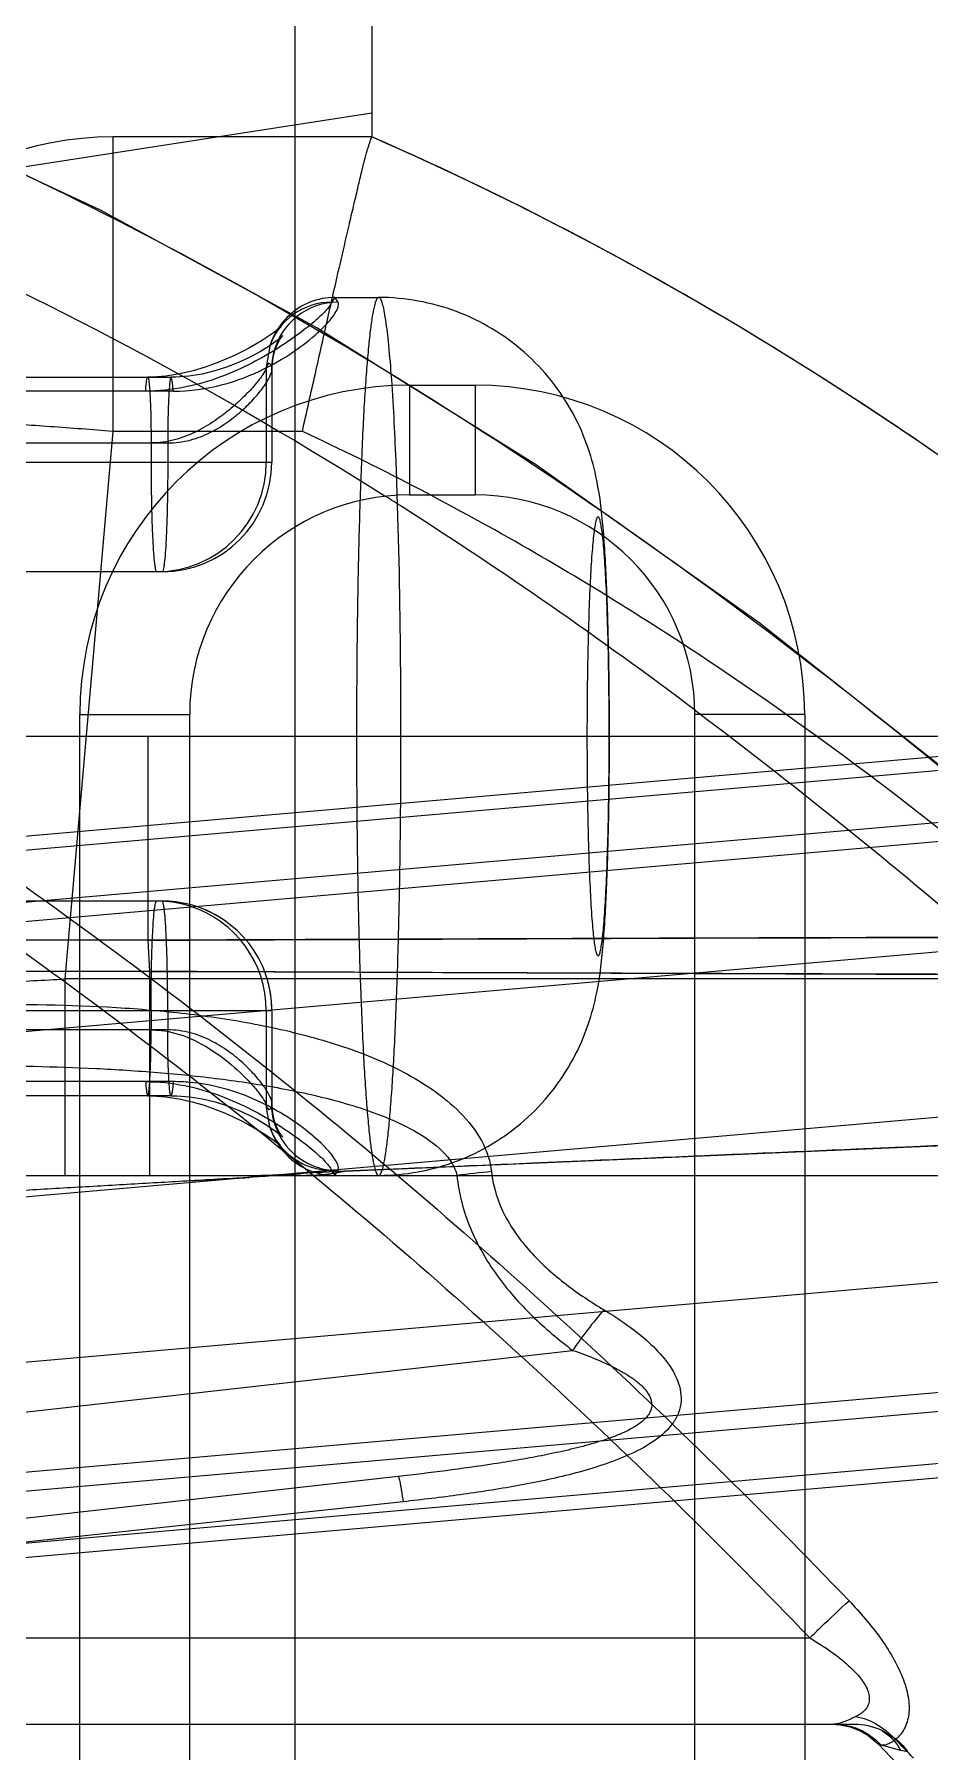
# Model space of a CAD drawing. Header units: millimetres. Extents: x 28656 to 29764, y -21384 to -20601.
# Drawn here: x 29226.71 to 29230.87, y -21151.97 to -21143.99 of the extents above; entities that cross this region are included whole.
import ezdxf

# ---------------------------------------------------------------- set-up
doc = ezdxf.new("R2010")
doc.units = ezdxf.units.MM
doc.header["$LTSCALE"] = 8
doc.layers.add('Cav-cor', color=30, linetype='Continuous')
doc.layers.add('dim', color=3, linetype='Continuous', lineweight=15)

# ---------------------------------------------------------------- blocks, each defined once
blk = doc.blocks.new('20160903.083224')
at = {"layer": 'Cav-cor', "color": 241}
for p, q in [((3.7363, -6.4863), (3.7363, 19.5137)), ((4.0933, 19.5137), (4.0933, 10.5137)), ((4.0933, 10.6238), (1.4669, 10.2168)), ((4.0933, 10.5137), (2.8901, 10.5137)), ((2.8901, 10.5137), (2.8901, 9.1445)), ((3.9215, 9.7677), (3.9063, 9.7455)), ((3.9215, 9.7677), (4.1252, 9.7677)), ((3.9366, 9.7455), (3.9215, 9.7677)), ((3.6188, 9.5413), (3.6029, 9.4429)), ((3.6189, 9.5415), (3.6188, 9.5413)), ((3.6029, 9.4429), (3.6029, 9.0027)), ((3.6294, 9.4361), (3.6288, 9.4429)), ((3.6288, 9.4429), (3.6288, 9.0027)), ((-17.3216, 9.3974), (3.1607, 9.3974)), ((4.2673, 9.3597), (4.5733, 9.3597)), ((4.2673, 9.3597), (4.2673, 8.8497)), ((4.5733, 9.3597), (4.5733, 8.8497)), ((3.1703, 9.3321), (-17.3311, 9.3321)), ((2.8901, 9.1445), (2.6675, 6.6006)), ((3.7725, 9.1445), (2.8901, 9.1445)), ((-17.3061, 9.0914), (3.1452, 9.0914)), ((3.0678, 9.0914), (3.0678, 9.0027)), ((3.1452, 9.0914), (3.1452, 9.0027)), ((-17.7903, 9.0027), (3.6294, 9.0027)), ((4.2673, 8.8497), (4.5733, 8.8497)), ((3.1194, 8.4927), (-17.2803, 8.4927)), ((2.7373, 7.8297), (3.2473, 7.8297)), ((2.7373, -0.7267), (2.7373, 7.8297)), ((3.2473, -0.7267), (3.2473, 7.8297)), ((6.1033, 7.8297), (5.5933, 7.8297)), ((5.5933, -0.7602), (5.5933, 7.8297)), ((5.5966, 7.8478), (5.6032, 7.8428)), ((6.1033, 7.8297), (6.1033, 0.776)), ((8.8388, 7.8194), (-4.8671, 6.6203)), ((8.8491, 7.7547), (-4.8614, 6.5552)), ((14.0375, 7.7277), (-20.4567, 7.7277)), ((3.0525, 7.7277), (3.0525, 6.7801)), ((8.8655, 7.5145), (-4.8405, 6.3154)), ((9.1493, 7.4503), (-4.8405, 6.2264)), ((11.014, 7.1015), (-4.796, 5.7183)), ((3.1194, 6.9627), (-17.2803, 6.9627)), ((18.4409, 6.9834), (-8.3037, 4.6435)), ((3.2474, 6.7809), (5.5944, 6.7899)), ((3.5076, 6.782), (5.5944, 6.7899)), ((5.5944, 6.7899), (7.6606, 6.7961)), ((5.5944, 6.7899), (7.6606, 6.7961)), ((3.0525, 6.7801), (-15.1535, 6.7801)), ((3.0525, 6.7801), (3.2474, 6.7809)), ((3.0525, 6.7801), (3.0601, 6.6354)), ((3.2474, 6.7809), (3.5076, 6.782)), ((3.0601, 6.6354), (-15.8629, 6.6354)), ((3.0601, 6.6354), (3.0601, 5.6877)), ((3.0601, 6.6354), (3.2474, 6.6346)), ((3.2474, 6.6346), (3.5964, 6.6331)), ((3.2474, 6.6346), (5.5944, 6.6256)), ((5.5944, 6.6256), (7.8646, 6.6189)), ((7.5605, 6.6006), (2.6675, 6.6006)), ((2.6675, 6.6006), (2.6675, 5.6877)), ((3.6294, 6.4527), (-17.7903, 6.4527)), ((3.0678, 6.4527), (3.0678, 6.364)), ((3.1452, 6.4527), (3.1452, 6.364)), ((3.6029, 6.4527), (3.6029, 6.0126)), ((3.6288, 6.4527), (3.6288, 6.0126)), ((3.1452, 6.364), (-15.4498, 6.364)), ((3.1703, 6.1233), (-15.4247, 6.1234)), ((3.1607, 6.058), (-15.4343, 6.058)), ((3.6189, 5.9139), (3.6029, 6.0126)), ((3.6288, 6.0126), (3.6294, 6.0193)), ((3.6297, 6.0057), (3.6294, 6.0192)), ((3.6341, 5.9682), (3.6297, 6.0057)), ((5.5933, 5.7766), (8.6155, 5.9074)), ((5.5933, 5.7766), (8.6155, 5.9074)), ((3.6795, 5.8651), (3.6705, 5.877)), ((3.7837, 5.6989), (5.5933, 5.7766)), ((3.9681, 5.7067), (5.5933, 5.7766)), ((-60.4322, 5.6877), (18.6189, 5.6877)), ((3.2474, 5.662), (3.5011, 5.6763)), ((3.5011, 5.6763), (3.5248, 5.6783)), ((3.7359, 5.6942), (3.7405, 5.6945)), ((3.7404, 5.6972), (3.7489, 5.6975)), ((3.7405, 5.6945), (3.7621, 5.6958)), ((3.9063, 5.7099), (3.9215, 5.6877)), ((3.9215, 5.6877), (3.9366, 5.7099)), ((10.9251, 5.5579), (-4.8849, 4.1747)), ((10.9695, 5.0498), (-4.8405, 3.6666)), ((10.9695, 4.9608), (-4.8405, 3.5776)), ((-5.8775, 3.6477), (5.0257, 4.8746)), ((10.9905, 4.721), (-4.8195, 3.3378)), ((10.9962, 4.6559), (-4.8138, 3.2727)), ((4.2155, 4.2884), (-6.011, 3.1377)), ((4.2384, 4.1711), (2.2022, 3.9522)), ((0.6219, 3.5386), (6.1268, 3.5386)), ((-42.2032, 3.1377), (6.3337, 3.1377)), ((6.4566, 3.0408), (6.4456, 3.0445)), ((6.4457, 3.0444), (6.5597, 2.9258)), ((6.4457, 3.0444), (6.5491, 3.017))]:
    blk.add_line(p, q, dxfattribs=at)
for points in [[(2.8323, 10.1727), (1.8238, 10.6432), (1.0658, 10.9492)], [(9.1152, 5.4242), (8.0472, 6.4569), (6.9641, 7.4064), (5.8926, 8.2554), (4.8528, 8.992), (3.8371, 9.6265), (2.8323, 10.1727)], [(3.6703, 9.6297), (3.6705, 9.6299), (3.6683, 9.6279), (3.6619, 9.6226), (3.6521, 9.6149), (3.639, 9.6052), (3.6227, 9.5938), (3.6032, 9.5808), (3.5804, 9.5664), (3.5542, 9.5507), (3.5246, 9.534), (3.4917, 9.5165), (3.4553, 9.4986), (3.4148, 9.4802), (3.3698, 9.4617), (3.3195, 9.4436), (3.2631, 9.4266), (3.2011, 9.4122), (3.1371, 9.4022), (3.0761, 9.3978), (3.0523, 9.3974)], [(3.6794, 9.5902), (3.6766, 9.5874), (3.6698, 9.5812), (3.659, 9.5723), (3.6444, 9.5612), (3.6259, 9.548), (3.6033, 9.5331), (3.5765, 9.5168), (3.5448, 9.4991), (3.5079, 9.4804), (3.4657, 9.4615), (3.4178, 9.443), (3.3639, 9.426), (3.3049, 9.4118), (3.2432, 9.4021), (3.183, 9.3978), (3.1607, 9.3974)], [(3.6188, 9.5413), (3.6286, 9.566), (3.6402, 9.5888), (3.6514, 9.6066), (3.6613, 9.6196), (3.668, 9.6274), (3.6703, 9.6297)], [(3.6294, 9.4362), (3.6297, 9.45), (3.6344, 9.4886), (3.6429, 9.5214), (3.6534, 9.5481), (3.664, 9.5684), (3.6728, 9.5817), (3.6781, 9.5887), (3.6794, 9.5902)], [(3.0523, 6.058), (3.0742, 6.0577), (3.1349, 6.0535), (3.1978, 6.0439), (3.2587, 6.03), (3.3144, 6.0136), (3.3641, 5.996), (3.4087, 5.9779), (3.4487, 5.96), (3.4849, 5.9424), (3.5176, 5.9252), (3.5472, 5.9088), (3.5735, 5.8932), (3.5967, 5.8788), (3.6167, 5.8657), (3.6336, 5.8541), (3.6475, 5.844), (3.6582, 5.8358), (3.6657, 5.8297), (3.6675, 5.8282)], [(3.1607, 6.058), (3.1873, 6.0575), (3.2463, 6.053), (3.3063, 6.0434), (3.3657, 6.029), (3.4229, 6.0106), (3.4763, 5.9894), (3.5241, 5.9671), (3.5648, 5.9454), (3.598, 5.9257), (3.6242, 5.9086), (3.6446, 5.8941), (3.6601, 5.8822), (3.6712, 5.8729), (3.6777, 5.867), (3.6789, 5.8658)], [(3.6675, 5.8282), (3.6697, 5.8263), (3.6655, 5.8308), (3.6578, 5.8401), (3.6478, 5.8542), (3.6367, 5.8728), (3.6257, 5.8959), (3.6189, 5.9139)], [(3.6705, 5.877), (3.6615, 5.8915), (3.6515, 5.9115), (3.6419, 5.937), (3.6341, 5.9682)], [(6.2257, 3.1377), (6.2701, 3.1344), (6.3148, 3.1244), (6.3581, 3.1076), (6.3987, 3.0841), (6.4356, 3.0544), (6.4457, 3.0444)]]:
    blk.add_lwpolyline(points, dxfattribs=at)
for centre, radius, start, end in [((2.8901, 9.0137), 1.5, 90, 175), ((-1.9512, -3.2683), 15.0493, 59.83263, 66.31879), ((-1.9348, -3.2345), 15.0118, 60.20631, 66.32399), ((3.9368, 9.4358), 0.3097, 90.02519, 128.3212), ((-2.2871, -3.872), 15.74, 59.71395, 60.24656), ((-2.8423, -4.7877), 16.8107, 54.04826, 59.654), ((4.2673, 7.8297), 1.53, 90, 180), ((4.5733, 7.8297), 1.53, 0, 90), ((3.0932, 9.0024), 0.5097, 270.0425, 0.0361), ((3.119, 9.0024), 0.5097, 270.0425, 0.0361), ((4.2673, 7.8297), 1.02, 90, 180), ((-6.4224, -7.9047), 19.8099, 57.45749, 57.72547), ((-7.496, -9.5369), 21.7633, 53.0162, 57.38629), ((4.5733, 7.8297), 1.02, 0, 90), ((3.0936, 6.4588), 0.504, 87.11194, 89.99683), ((3.0929, 6.4502), 0.5125, 72.45589, 87.09045), ((3.119, 6.4509), 0.5119, 75.3691, 89.94885), ((3.1194, 6.4527), 0.51, 359.99993, 75.44561), ((3.12, 6.4553), 0.5073, 72.53831, 75.36275), ((3.093, 6.4529), 0.5099, 359.97627, 72.37075), ((3.1209, 6.4581), 0.5044, 71.65952, 72.53587), ((3.1183, 6.4517), 0.5112, 54.74575, 71.60929), ((3.1211, 6.4564), 0.5058, 53.60806, 54.70364), ((3.1226, 6.4544), 0.5058, 17.60004, 18.3794), ((3.1145, 6.4521), 0.5143, 0.06359, 17.56051), ((3.1698, 5.2424), 0.881, 84.8885, 89.96874), ((3.0763, 4.9799), 1.1611, 61.43573, 61.99786), ((3.9219, 6.0148), 0.2932, 180.43159, 181.28993), ((3.9302, 6.0146), 0.3013, 198.5216, 203.02419), ((3.9313, 6.0152), 0.3026, 203.04977, 210.66463), ((3.9348, 6.0172), 0.3066, 210.65799, 215.33568), ((3.9366, 6.019), 0.3091, 215.4035, 270.01123), ((4.4123, -4.7351), 10.4512, 92.4358, 95.00164), ((3.7626, 2.6877), 3, 90, 95), ((3.5225, 8.1877), 2.5, 270, 275), ((4.4142, -4.7596), 10.4758, 94.21691, 94.86998), ((4.4134, -4.7486), 10.4648, 93.71175, 94.21694), ((3.3386, 16.3441), 10.6545, 272.20682, 272.39435), ((4.4109, -4.7086), 10.4247, 92.4344, 93.56856), ((3.7619, 6.8201), 1.1324, 270.03515, 280.493), ((6.0815, -8.0398), 13.8197, 95.95078, 96.62067), ((6.6202, 3.7923), 1.9271, 138.74778, 145.83352), ((-13.7542, -16.4772), 28.1637, 43.69499, 43.94122), ((6.6395, 3.3504), 0.3454, 254.83005, 260.54802), ((6.3384, 2.8325), 0.3019, 35.94203, 41.11675)]:
    blk.add_arc(centre, radius, start, end, dxfattribs=at)
for points, knots in [([(1.113, 10.9263), (1.7886, 10.6684), (3.1108, 10.0718), (4.9722, 8.9481), (6.7088, 7.642), (8.3392, 6.207), (9.8639, 4.6596), (11.2581, 2.993), (12.5021, 1.2115), (13.2278, -0.042), (13.5685, -0.6802)], [0, 0, 0, 0, 0.124972, 0.249956, 0.374961, 0.499976, 0.624988, 0.749993, 0.874994, 1, 1, 1, 1]), ([(3.7704, 9.1445), (3.7905, 9.2345), (3.8298, 9.4103), (3.887, 9.6648), (3.9324, 9.865), (3.9663, 10.0123), (3.9892, 10.111), (4.0102, 10.2004), (4.0289, 10.2799), (4.0453, 10.3485), (4.0577, 10.3986), (4.0668, 10.4327), (4.0728, 10.4538), (4.0783, 10.4716), (4.0832, 10.4863), (4.0871, 10.4978), (4.0901, 10.5054), (4.0916, 10.5097), (4.0927, 10.5119), (4.0928, 10.5128), (4.0935, 10.5137), (4.0933, 10.5137)], [0, 0, 0, 0, 0.196612, 0.384176, 0.556, 0.634234, 0.70644, 0.771955, 0.830123, 0.880396, 0.92238, 0.940147, 0.955704, 0.969009, 0.980015, 0.988672, 0.994926, 0.997135, 0.998722, 0.99968, 1, 1, 1, 1]), ([(10.1985, 5.9989), (9.5668, 6.6636), (7.7364, 8.4302), (5.6205, 9.8452), (4.0933, 10.5137)], [0, 0, 0, 0, 0.359917, 1, 1, 1, 1]), ([(3.9063, 9.7455), (3.9044, 9.74), (3.8972, 9.7277), (3.8735, 9.6986), (3.8265, 9.6547), (3.7514, 9.595), (3.6527, 9.5275), (3.5312, 9.4577), (3.3871, 9.3931), (3.2221, 9.3446), (3.1034, 9.3321), (3.0427, 9.3321)], [0, 0, 0, 0, 0.017771, 0.042759, 0.114353, 0.212859, 0.3351, 0.478123, 0.639201, 0.815256, 1, 1, 1, 1]), ([(3.9215, 9.7677), (3.8821, 9.7677), (3.8039, 9.7526), (3.7087, 9.6919), (3.6493, 9.6161), (3.6265, 9.5638), (3.6189, 9.5415)], [0, 0, 0, 0, 0.293317, 0.577156, 0.824216, 1, 1, 1, 1]), ([(3.9063, 9.7455), (3.8444, 9.7455), (3.7177, 9.7065), (3.6386, 9.5997), (3.6189, 9.5415)], [0, 0, 0, 0, 0.501719, 1, 1, 1, 1]), ([(3.8551, 9.6159), (3.8798, 9.6394), (3.9114, 9.6727), (3.9367, 9.7189), (3.939, 9.7385), (3.9366, 9.7455)], [0, 0, 0, 0, 0.649629, 0.85776, 1, 1, 1, 1]), ([(4.1252, 9.7677), (4.1205, 9.7677), (4.1109, 9.7516), (4.1035, 9.7235), (4.0935, 9.6735), (4.0847, 9.6067), (4.0756, 9.5211), (4.0671, 9.4185), (4.0591, 9.2996), (4.0488, 9.1121), (4.0381, 8.8466), (4.0289, 8.4984), (4.0232, 8.1206), (4.0219, 7.8604), (4.0219, 7.7277)], [0, 0, 0, 0, 0.006877, 0.022027, 0.046242, 0.079475, 0.121487, 0.171879, 0.23021, 0.295912, 0.446896, 0.619025, 0.805835, 1, 1, 1, 1]), ([(5.1968, 7.7277), (5.1968, 7.8488), (5.1949, 8.0785), (5.1863, 8.3967), (5.1718, 8.6726), (5.1479, 8.891), (5.0996, 9.0747), (5.007, 9.2879), (4.8147, 9.5303), (4.4945, 9.7228), (4.2476, 9.7677), (4.1252, 9.7677)], [0, 0, 0, 0, 0.138575, 0.26299, 0.36426, 0.454894, 0.513791, 0.581012, 0.719947, 0.859892, 1, 1, 1, 1]), ([(4.1835, 9.4109), (4.1798, 9.4621), (4.1723, 9.5508), (4.1601, 9.6527), (4.1495, 9.7126), (4.1419, 9.7417), (4.1359, 9.7593), (4.1284, 9.7677), (4.1252, 9.7677)], [0, 0, 0, 0, 0.421311, 0.730598, 0.841233, 0.922111, 0.973646, 1, 1, 1, 1]), ([(3.7447, 9.6788), (3.7094, 9.6509), (3.6505, 9.5786), (3.6291, 9.4877), (3.6288, 9.4429)], [0, 0, 0, 0, 0.50121, 1, 1, 1, 1]), ([(3.1703, 9.3321), (3.2477, 9.3321), (3.3953, 9.3522), (3.5882, 9.4273), (3.7386, 9.5176), (3.8213, 9.5837), (3.8551, 9.6159)], [0, 0, 0, 0, 0.30698, 0.582176, 0.815171, 1, 1, 1, 1]), ([(3.6029, 9.4429), (3.6004, 9.4308), (3.5835, 9.403), (3.5494, 9.3588), (3.4997, 9.306), (3.4375, 9.249), (3.363, 9.192), (3.2762, 9.1403), (3.1769, 9.1016), (3.1044, 9.0915), (3.0678, 9.0914)], [0, 0, 0, 0, 0.05568, 0.142345, 0.253007, 0.381176, 0.522645, 0.674596, 0.834901, 1, 1, 1, 1]), ([(3.1452, 9.0914), (3.1804, 9.0915), (3.2495, 9.1007), (3.3436, 9.1374), (3.4243, 9.1869), (3.4921, 9.2419), (3.5474, 9.2974), (3.59, 9.3497), (3.618, 9.3945), (3.6294, 9.4239), (3.6294, 9.4362)], [0, 0, 0, 0, 0.168237, 0.329119, 0.480111, 0.619763, 0.745875, 0.854742, 0.94114, 1, 1, 1, 1]), ([(3.6288, 9.4429), (3.6263, 9.4501), (3.6158, 9.4734), (3.6054, 9.4501), (3.6029, 9.4429)], [0, 0, 0, 0, 0.5, 1, 1, 1, 1]), ([(3.0427, 9.3321), (3.0433, 9.3414), (3.0445, 9.3572), (3.0466, 9.3787), (3.0489, 9.3894), (3.0506, 9.3974), (3.0523, 9.3974)], [0, 0, 0, 0, 0.419531, 0.73156, 0.925589, 1, 1, 1, 1]), ([(3.0523, 9.3974), (3.053, 9.3974), (3.0544, 9.395), (3.0555, 9.3908), (3.057, 9.3833), (3.059, 9.3682), (3.0613, 9.3426), (3.0635, 9.3051), (3.0654, 9.2593), (3.0673, 9.1872), (3.0678, 9.1305), (3.0678, 9.0914)], [0, 0, 0, 0, 0.006875, 0.021998, 0.046265, 0.079585, 0.171925, 0.295812, 0.446738, 0.619153, 1, 1, 1, 1]), ([(3.1607, 9.3974), (3.16, 9.3974), (3.1586, 9.395), (3.1575, 9.3908), (3.156, 9.3833), (3.154, 9.3682), (3.1517, 9.3426), (3.1495, 9.3051), (3.1477, 9.2593), (3.1458, 9.1872), (3.1452, 9.1305), (3.1452, 9.0914)], [0, 0, 0, 0, 0.006874, 0.021997, 0.046264, 0.079584, 0.171924, 0.295811, 0.446737, 0.619152, 1, 1, 1, 1]), ([(3.1703, 9.3321), (3.1697, 9.3414), (3.1685, 9.3572), (3.1664, 9.3788), (3.1641, 9.3894), (3.1624, 9.3974), (3.1607, 9.3974)], [0, 0, 0, 0, 0.41955, 0.731587, 0.925609, 1, 1, 1, 1]), ([(4.2113, 8.8534), (4.2095, 8.9063), (4.2026, 9.0922), (4.1934, 9.2781), (4.1835, 9.4109)], [0, 0, 0, 0, 0.284367, 1, 1, 1, 1]), ([(2.8901, 9.1445), (2.7935, 9.1528), (2.6038, 9.1677), (2.3282, 9.1845), (2.0739, 9.195), (1.8508, 9.199), (1.6669, 9.1963), (1.5299, 9.1877), (1.4459, 9.1747), (1.4064, 9.1602), (1.3962, 9.1493), (1.3958, 9.1445)], [0, 0, 0, 0, 0.192994, 0.378778, 0.549745, 0.699693, 0.823129, 0.915475, 0.973856, 0.990331, 1, 1, 1, 1]), ([(7.5605, 6.6006), (6.9894, 7.1057), (6.0895, 7.8188), (4.7958, 8.6294), (4.1184, 8.9834), (3.7725, 9.1445)], [0, 0, 0, 0, 0.499762, 0.74985, 1, 1, 1, 1]), ([(3.0678, 9.0027), (3.0678, 8.9696), (3.0681, 8.9045), (3.0695, 8.81), (3.0718, 8.723), (3.0749, 8.6467), (3.0786, 8.5841), (3.0823, 8.5415), (3.0857, 8.5163), (3.0882, 8.5038), (3.09, 8.4968), (3.0924, 8.4927), (3.0936, 8.4927)], [0, 0, 0, 0, 0.194041, 0.381016, 0.553149, 0.70408, 0.82814, 0.920528, 0.953774, 0.977967, 0.993114, 1, 1, 1, 1]), ([(3.1452, 9.0027), (3.1452, 8.9696), (3.1449, 8.9045), (3.1435, 8.81), (3.1412, 8.723), (3.1381, 8.6467), (3.1344, 8.5841), (3.1307, 8.5415), (3.1273, 8.5163), (3.1248, 8.5038), (3.123, 8.4968), (3.1206, 8.4927), (3.1194, 8.4927)], [0, 0, 0, 0, 0.194041, 0.381016, 0.553149, 0.70408, 0.82814, 0.920528, 0.953774, 0.977967, 0.993114, 1, 1, 1, 1]), ([(4.2285, 7.7277), (4.2285, 7.8267), (4.227, 8.2019), (4.2206, 8.5772), (4.2113, 8.8534)], [0, 0, 0, 0, 0.263712, 1, 1, 1, 1]), ([(5.1955, 7.7277), (5.1955, 7.794), (5.1949, 7.9242), (5.192, 8.1131), (5.1874, 8.2872), (5.1813, 8.4398), (5.1748, 8.5507), (5.1687, 8.6244), (5.1642, 8.6671), (5.1596, 8.7008), (5.1556, 8.7229), (5.1517, 8.7361), (5.1494, 8.7427), (5.1439, 8.7503), (5.1383, 8.7427), (5.1361, 8.7361), (5.1322, 8.7229), (5.1282, 8.7008), (5.1235, 8.6671), (5.1191, 8.6244), (5.113, 8.5507), (5.1065, 8.4398), (5.1003, 8.2872), (5.0957, 8.1131), (5.0929, 7.9242), (5.0923, 7.794), (5.0923, 7.7277)], [0, 0, 0, 0, 0.097079, 0.190481, 0.276546, 0.352036, 0.414051, 0.439247, 0.460252, 0.476869, 0.488976, 0.493329, 0.496562, 0.5, 0.503438, 0.506671, 0.511024, 0.523131, 0.539748, 0.560754, 0.585949, 0.647964, 0.723455, 0.809519, 0.902921, 1, 1, 1, 1]), ([(0.8334, 8.1051), (1.3371, 7.8043), (2.3241, 7.1675), (3.7332, 6.1101), (5.065, 4.9572), (5.9028, 4.1343), (6.3092, 3.711)], [0, 0, 0, 0, 0.24999, 0.499988, 0.749992, 1, 1, 1, 1]), ([(0.7017, 7.8866), (1.2014, 7.5899), (2.18, 6.9611), (3.5761, 5.9148), (4.8948, 4.7729), (5.7244, 3.9578), (6.1268, 3.5386)], [0, 0, 0, 0, 0.249995, 0.499993, 0.749995, 1, 1, 1, 1]), ([(5.6032, 7.8428), (6.0457, 7.5101), (6.9081, 6.8146), (7.7292, 6.0711), (8.1291, 5.6883)], [0, 0, 0, 0, 0.499998, 1, 1, 1, 1]), ([(4.0219, 7.7277), (4.0219, 7.5951), (4.0232, 7.3348), (4.0289, 6.957), (4.0381, 6.6088), (4.0488, 6.3434), (4.0591, 6.1558), (4.0671, 6.0369), (4.0756, 5.9343), (4.0847, 5.8488), (4.0935, 5.782), (4.1035, 5.732), (4.1109, 5.7039), (4.1205, 5.6877), (4.1252, 5.6877)], [0, 0, 0, 0, 0.194137, 0.380983, 0.553101, 0.704087, 0.769785, 0.828114, 0.878515, 0.920511, 0.953758, 0.977969, 0.99311, 1, 1, 1, 1]), ([(4.1252, 5.6877), (4.2476, 5.6877), (4.4946, 5.7327), (4.8148, 5.9252), (5.007, 6.1677), (5.0997, 6.3809), (5.148, 6.5646), (5.1718, 6.7829), (5.1863, 7.0588), (5.1949, 7.3769), (5.1968, 7.6067), (5.1968, 7.7277)], [0, 0, 0, 0, 0.140109, 0.280092, 0.41904, 0.486264, 0.545153, 0.63577, 0.737037, 0.861442, 1, 1, 1, 1]), ([(4.1252, 5.6877), (4.1299, 5.6877), (4.1395, 5.7039), (4.1469, 5.732), (4.1569, 5.782), (4.1657, 5.8488), (4.1748, 5.9343), (4.1832, 6.0369), (4.1913, 6.1558), (4.2016, 6.3434), (4.2123, 6.6088), (4.2215, 6.957), (4.2272, 7.3348), (4.2285, 7.5951), (4.2285, 7.7277)], [0, 0, 0, 0, 0.00689, 0.022032, 0.046243, 0.07949, 0.121486, 0.171886, 0.230216, 0.295914, 0.446901, 0.61902, 0.805864, 1, 1, 1, 1]), ([(5.0923, 7.7277), (5.0923, 7.6614), (5.0929, 7.5313), (5.0957, 7.3424), (5.1003, 7.1683), (5.1065, 7.0156), (5.113, 6.9047), (5.1191, 6.831), (5.1235, 6.7883), (5.1282, 6.7546), (5.1322, 6.7325), (5.1361, 6.7193), (5.1383, 6.7128), (5.1439, 6.7051), (5.1494, 6.7128), (5.1517, 6.7193), (5.1556, 6.7325), (5.1596, 6.7546), (5.1642, 6.7883), (5.1687, 6.831), (5.1748, 6.9047), (5.1813, 7.0156), (5.1874, 7.1683), (5.192, 7.3424), (5.1949, 7.5313), (5.1955, 7.6614), (5.1955, 7.7277)], [0, 0, 0, 0, 0.097065, 0.190485, 0.276544, 0.352036, 0.414048, 0.439248, 0.460245, 0.476869, 0.488974, 0.493322, 0.496555, 0.5, 0.503445, 0.506678, 0.511026, 0.523131, 0.539755, 0.560752, 0.585952, 0.647964, 0.723456, 0.809515, 0.902935, 1, 1, 1, 1]), ([(3.0678, 6.4527), (3.0678, 6.4859), (3.0681, 6.5509), (3.0695, 6.6454), (3.0718, 6.7324), (3.0749, 6.8088), (3.0786, 6.8713), (3.0823, 6.914), (3.0857, 6.9392), (3.0882, 6.9517), (3.09, 6.9587), (3.0924, 6.9627), (3.0936, 6.9627)], [0, 0, 0, 0, 0.194039, 0.381006, 0.553135, 0.704066, 0.828127, 0.920519, 0.953765, 0.977962, 0.993112, 1, 1, 1, 1]), ([(3.1452, 6.4527), (3.1452, 6.4859), (3.1449, 6.5509), (3.1435, 6.6454), (3.1412, 6.7324), (3.1381, 6.8088), (3.1344, 6.8713), (3.1307, 6.914), (3.1273, 6.9392), (3.1248, 6.9517), (3.123, 6.9587), (3.1206, 6.9627), (3.1194, 6.9627)], [0, 0, 0, 0, 0.194039, 0.381006, 0.553135, 0.704066, 0.828127, 0.920519, 0.953765, 0.977962, 0.993112, 1, 1, 1, 1]), ([(15.0361, 6.7801), (15.0361, 6.7804), (15.0344, 6.7809), (15.032, 6.7814), (15.0272, 6.782), (15.0177, 6.7829), (15.0011, 6.7839), (14.9759, 6.7851), (14.9434, 6.7861), (14.9039, 6.7872), (14.8572, 6.7883), (14.7808, 6.7897), (14.6676, 6.7913), (14.511, 6.7931), (14.3268, 6.7947), (14.1154, 6.7961), (13.8773, 6.7974), (13.6132, 6.7985), (13.3236, 6.7995), (12.8886, 6.8006), (12.287, 6.8014), (11.4998, 6.8017), (10.6312, 6.8014), (9.6895, 6.8003), (8.6839, 6.7985), (7.6241, 6.7961), (6.5202, 6.793), (4.9915, 6.788), (3.8319, 6.7834), (3.0525, 6.7801)], [0, 0, 0, 0, 0.000094, 0.000328, 0.00071, 0.001241, 0.002752, 0.004861, 0.007567, 0.01087, 0.014768, 0.019259, 0.030007, 0.043089, 0.058475, 0.076129, 0.096009, 0.118067, 0.142251, 0.168502, 0.226951, 0.292851, 0.365567, 0.444398, 0.528581, 0.617305, 0.709711, 0.804909, 1, 1, 1, 1]), ([(15.0437, 6.6354), (15.0437, 6.635), (15.042, 6.6345), (15.0397, 6.634), (15.035, 6.6334), (15.0256, 6.6325), (15.0091, 6.6315), (14.984, 6.6304), (14.9517, 6.6293), (14.9123, 6.6282), (14.8657, 6.6272), (14.7894, 6.6257), (14.6765, 6.6241), (14.5201, 6.6223), (14.336, 6.6208), (14.1248, 6.6193), (13.8869, 6.618), (13.6229, 6.6169), (13.3334, 6.6159), (12.8985, 6.6149), (12.2969, 6.614), (11.5096, 6.6137), (10.6408, 6.6141), (9.6989, 6.6152), (8.693, 6.6169), (7.6328, 6.6194), (6.5286, 6.6225), (4.9995, 6.6274), (3.8396, 6.632), (3.0601, 6.6354)], [0, 0, 0, 0, 0.00009, 0.000318, 0.000695, 0.00122, 0.002719, 0.004817, 0.007513, 0.010805, 0.014692, 0.019172, 0.0299, 0.042964, 0.058334, 0.075973, 0.09584, 0.117888, 0.142064, 0.16831, 0.226756, 0.292663, 0.365395, 0.444247, 0.528457, 0.617209, 0.709644, 0.804868, 1, 1, 1, 1]), ([(1.1732, 6.6006), (1.1729, 6.5972), (1.1795, 6.592), (1.189, 6.5885), (1.2077, 6.5833), (1.2395, 6.5784), (1.3132, 6.571), (1.4372, 6.566), (1.6209, 6.5642), (1.8453, 6.5669), (2.1015, 6.5739), (2.3791, 6.5851), (2.5702, 6.595), (2.6675, 6.6006)], [0, 0, 0, 0, 0.006812, 0.013006, 0.02139, 0.044939, 0.077561, 0.169156, 0.293103, 0.444623, 0.617654, 0.805235, 1, 1, 1, 1]), ([(2.2564, 6.481), (2.4731, 6.4848), (2.7985, 6.48), (3.2302, 6.4429), (3.5511, 6.3953), (3.8668, 6.3217), (4.1215, 6.2305), (4.3132, 6.1301), (4.4893, 6.0087), (4.6013, 5.8774), (4.6338, 5.7754)], [0, 0, 0, 0, 0.250988, 0.376308, 0.501444, 0.626378, 0.751135, 0.81356, 0.876039, 1, 1, 1, 1]), ([(3.0523, 6.058), (3.053, 6.058), (3.0544, 6.0604), (3.0556, 6.0646), (3.0571, 6.0721), (3.059, 6.0873), (3.0613, 6.1128), (3.0635, 6.1503), (3.0654, 6.1962), (3.0673, 6.2683), (3.0678, 6.325), (3.0678, 6.364)], [0, 0, 0, 0, 0.006877, 0.022001, 0.046268, 0.079588, 0.171927, 0.295814, 0.446739, 0.619154, 1, 1, 1, 1]), ([(3.0678, 6.364), (3.0835, 6.364), (3.1457, 6.3602), (3.2066, 6.3427), (3.2492, 6.3244)], [0, 0, 0, 0, 0.253252, 1, 1, 1, 1]), ([(3.1607, 6.058), (3.16, 6.058), (3.1586, 6.0604), (3.1575, 6.0646), (3.156, 6.0721), (3.154, 6.0873), (3.1517, 6.1128), (3.1495, 6.1503), (3.1476, 6.1962), (3.1457, 6.2683), (3.1452, 6.325), (3.1452, 6.364)], [0, 0, 0, 0, 0.006875, 0.021998, 0.046265, 0.079585, 0.171925, 0.295812, 0.446738, 0.619153, 1, 1, 1, 1]), ([(3.6294, 6.0192), (3.6294, 6.0315), (3.6181, 6.0609), (3.59, 6.1057), (3.5475, 6.158), (3.4922, 6.2135), (3.4244, 6.2685), (3.3436, 6.318), (3.2495, 6.3547), (3.1804, 6.364), (3.1452, 6.364)], [0, 0, 0, 0, 0.058863, 0.145225, 0.254061, 0.380178, 0.519842, 0.670838, 0.831727, 1, 1, 1, 1]), ([(3.2492, 6.3244), (3.2978, 6.3034), (3.3841, 6.2514), (3.4756, 6.1734), (3.5342, 6.113), (3.5673, 6.0742), (3.5903, 6.0418), (3.601, 6.0214), (3.6029, 6.0126)], [0, 0, 0, 0, 0.33168, 0.624576, 0.750812, 0.858628, 0.943182, 1, 1, 1, 1]), ([(18.5822, 6.3403), (17.9574, 6.3131), (16.7079, 6.2588), (14.8337, 6.1774), (12.9596, 6.096), (11.0859, 6.0146), (9.5248, 5.9469), (8.2766, 5.8927), (7.3413, 5.8522), (6.5625, 5.8185), (5.9403, 5.7916), (5.4749, 5.7715), (5.0111, 5.7514), (4.6267, 5.7349), (4.3214, 5.7217), (4.1349, 5.7138), (3.986, 5.7074), (3.8893, 5.7034), (3.795, 5.6992), (3.7707, 5.6985), (3.7363, 5.6969), (3.7404, 5.6972)], [0, 0, 0, 0, 0.126285, 0.252568, 0.378842, 0.505096, 0.631306, 0.694378, 0.757408, 0.820365, 0.851795, 0.883168, 0.914445, 0.945528, 0.960915, 0.976065, 0.983451, 0.990547, 0.996872, 0.99918, 1, 1, 1, 1]), ([(18.5822, 6.3403), (16.1387, 6.2341), (12.4744, 6.0747), (7.603, 5.8637), (5.1753, 5.758), (3.9681, 5.7067)], [0, 0, 0, 0, 0.501613, 0.75221, 1, 1, 1, 1]), ([(2.2365, 6.1977), (2.4281, 6.1977), (2.7159, 6.192), (3.0989, 6.1677), (3.3858, 6.1387), (3.6714, 6.0955), (3.9533, 6.0324), (4.1826, 5.9542), (4.3517, 5.8624), (4.4271, 5.7988), (4.455, 5.7598)], [0, 0, 0, 0, 0.249287, 0.37418, 0.499221, 0.62439, 0.74965, 0.874895, 0.937541, 1, 1, 1, 1]), ([(3.0427, 6.1233), (3.1034, 6.1234), (3.2223, 6.1108), (3.3874, 6.0622), (3.5316, 5.9975), (3.653, 5.9276), (3.7516, 5.8602), (3.8267, 5.8005), (3.8736, 5.7567), (3.8972, 5.7276), (3.9044, 5.7154), (3.9063, 5.7099)], [0, 0, 0, 0, 0.184991, 0.361199, 0.522346, 0.665322, 0.787485, 0.88586, 0.957339, 0.98227, 1, 1, 1, 1]), ([(3.0427, 6.1233), (3.0433, 6.1141), (3.0445, 6.0983), (3.0467, 6.0767), (3.0489, 6.0661), (3.0506, 6.058), (3.0523, 6.058)], [0, 0, 0, 0, 0.419555, 0.731592, 0.925609, 1, 1, 1, 1]), ([(3.1703, 6.1233), (3.1697, 6.1141), (3.1685, 6.0982), (3.1664, 6.0767), (3.1641, 6.0661), (3.1624, 6.058), (3.1607, 6.058)], [0, 0, 0, 0, 0.419598, 0.73165, 0.925652, 1, 1, 1, 1]), ([(3.6215, 6.005), (3.5952, 6.019), (3.4777, 6.0759), (3.3487, 6.1109), (3.2483, 6.1198)], [0, 0, 0, 0, 0.228025, 1, 1, 1, 1]), ([(3.6029, 6.0126), (3.6054, 6.0054), (3.6158, 5.9821), (3.6263, 6.0054), (3.6288, 6.0126)], [0, 0, 0, 0, 0.499999, 1, 1, 1, 1]), ([(3.9366, 5.7099), (3.9388, 5.7163), (3.9373, 5.7338), (3.924, 5.7604), (3.9007, 5.7925), (3.8511, 5.8461), (3.7628, 5.9202), (3.6798, 5.9733), (3.6315, 5.9996)], [0, 0, 0, 0, 0.047092, 0.114081, 0.205152, 0.320474, 0.619295, 1, 1, 1, 1]), ([(3.6189, 5.9139), (3.6265, 5.8916), (3.6493, 5.8393), (3.7087, 5.7635), (3.8039, 5.7028), (3.8821, 5.6877), (3.9215, 5.6877)], [0, 0, 0, 0, 0.175787, 0.422845, 0.706677, 1, 1, 1, 1]), ([(3.9063, 5.7099), (3.8444, 5.7099), (3.7177, 5.749), (3.6386, 5.8557), (3.6189, 5.9139)], [0, 0, 0, 0, 0.50172, 1, 1, 1, 1]), ([(3.5011, 5.6763), (3.5127, 5.6773), (3.438, 5.6726), (3.3947, 5.6706), (3.2633, 5.6629), (3.1326, 5.6554), (2.9445, 5.6446), (2.7119, 5.6312), (2.3363, 5.6095), (1.8664, 5.5823), (1.3017, 5.5496), (0.7367, 5.5169), (-0.0171, 5.4732), (-0.9596, 5.4186), (-2.0906, 5.353), (-3.5988, 5.2655), (-4.73, 5.1998), (-5.4841, 5.1561)], [0, 0, 0, 0, 0.003877, 0.010782, 0.02575, 0.041118, 0.056626, 0.087824, 0.119137, 0.181905, 0.24476, 0.307656, 0.370573, 0.496439, 0.622324, 0.748216, 1, 1, 1, 1]), ([(4.4881, 5.6877), (4.4969, 5.6036), (4.5404, 5.4379), (4.6673, 5.2184), (4.8334, 5.0312), (4.96, 4.9242), (5.0257, 4.8746)], [0, 0, 0, 0, 0.253488, 0.504601, 0.753283, 1, 1, 1, 1]), ([(4.6487, 5.7054), (4.6565, 5.6338), (4.7021, 5.4933), (4.8318, 5.3195), (4.9924, 5.1778), (5.1107, 5.0992), (5.1714, 5.063)], [0, 0, 0, 0, 0.252599, 0.503256, 0.752232, 1, 1, 1, 1]), ([(5.1714, 5.063), (5.2084, 5.0409), (5.2801, 4.9945), (5.3793, 4.9159), (5.4637, 4.8275), (5.5149, 4.7417), (5.5313, 4.6675), (5.5279, 4.6121), (5.5086, 4.5598), (5.4636, 4.4969), (5.3828, 4.4349), (5.2711, 4.3796), (5.1503, 4.3355), (4.9822, 4.2876), (4.7661, 4.2425), (4.5034, 4.2017), (4.3269, 4.1806), (4.2384, 4.1711)], [0, 0, 0, 0, 0.064069, 0.126935, 0.18778, 0.245316, 0.272746, 0.299589, 0.326639, 0.354585, 0.413589, 0.475765, 0.539663, 0.604522, 0.73565, 0.86766, 1, 1, 1, 1]), ([(5.0257, 4.8746), (5.0594, 4.8631), (5.1257, 4.8386), (5.2059, 4.8027), (5.2666, 4.7695), (5.309, 4.742), (5.3473, 4.711), (5.3787, 4.6753), (5.3973, 4.6311), (5.3868, 4.5822), (5.3522, 4.5445), (5.2926, 4.5043), (5.2069, 4.468), (5.1, 4.4347), (4.9907, 4.4076), (4.8806, 4.3845), (4.7699, 4.3643), (4.6223, 4.3403), (4.4375, 4.3145), (4.2895, 4.2967), (4.2155, 4.2884)], [0, 0, 0, 0, 0.061834, 0.122687, 0.152577, 0.1819, 0.210444, 0.237931, 0.264028, 0.290525, 0.319624, 0.350899, 0.415123, 0.480241, 0.545486, 0.610705, 0.675838, 0.740868, 0.870621, 1, 1, 1, 1]), ([(4.2155, 4.2884), (4.2163, 4.2885), (4.2177, 4.285), (4.2193, 4.2802), (4.2217, 4.2703), (4.2243, 4.2574), (4.2274, 4.2405), (4.2323, 4.2115), (4.2359, 4.1879), (4.2384, 4.1711)], [0, 0, 0, 0, 0.019538, 0.06908, 0.14991, 0.261746, 0.403832, 0.575287, 1, 1, 1, 1]), ([(6.1268, 3.5386), (6.1444, 3.5555), (6.2049, 3.6133), (6.2656, 3.6709), (6.3092, 3.711)], [0, 0, 0, 0, 0.292139, 1, 1, 1, 1]), ([(6.3092, 3.711), (6.3611, 3.657), (6.4559, 3.5462), (6.5482, 3.3931), (6.5861, 3.2691), (6.5912, 3.1865), (6.5709, 3.1156), (6.5415, 3.08), (6.5251, 3.0661)], [0, 0, 0, 0, 0.30134, 0.585163, 0.710726, 0.819718, 0.913505, 1, 1, 1, 1]), ([(6.1268, 3.5386), (6.1695, 3.5132), (6.2319, 3.4726), (6.3079, 3.4105), (6.3576, 3.3603), (6.3946, 3.307), (6.4071, 3.257), (6.3977, 3.2225), (6.3783, 3.1947), (6.3565, 3.1806), (6.3412, 3.1732)], [0, 0, 0, 0, 0.288786, 0.431224, 0.569636, 0.697839, 0.806066, 0.854193, 0.901324, 1, 1, 1, 1]), ([(6.3412, 3.1732), (6.3222, 3.1638), (6.2896, 3.1486), (6.2539, 3.1377), (6.2388, 3.1377)], [0, 0, 0, 0, 0.582878, 1, 1, 1, 1]), ([(6.2388, 3.1377), (6.2792, 3.1377), (6.3614, 3.1203), (6.4291, 3.0709), (6.4566, 3.0408)], [0, 0, 0, 0, 0.498143, 1, 1, 1, 1]), ([(6.3412, 3.1732), (6.3583, 3.1698), (6.4273, 3.1498), (6.4887, 3.1063), (6.5252, 3.0661)], [0, 0, 0, 0, 0.24224, 1, 1, 1, 1]), ([(6.5252, 3.0661), (6.5187, 3.0614), (6.4991, 3.0475), (6.4725, 3.036), (6.4566, 3.0408)], [0, 0, 0, 0, 0.325042, 1, 1, 1, 1]), ([(6.4579, 3.1107), (6.4885, 3.0969), (6.5269, 3.0717), (6.5584, 3.0396), (6.5658, 3.031)], [0, 0, 0, 0, 0.746935, 1, 1, 1, 1]), ([(6.4579, 3.1107), (6.467, 3.1054), (6.5033, 3.0806), (6.5322, 3.0458), (6.5491, 3.017)], [0, 0, 0, 0, 0.239081, 1, 1, 1, 1])]:
    blk.add_open_spline(points, degree=3, knots=knots, dxfattribs=at)
for points in [[(1.8565, 10.0803), (2.6508, 9.7253), (3.4199, 9.3091), (4.1556, 8.8445)], [(3.6445, 5.9189), (3.6349, 5.9475), (3.6295, 5.978), (3.6288, 6.0082)], [(4.455, 5.7598), (4.4703, 5.7382), (4.4827, 5.7136), (4.4881, 5.6877)], [(4.6338, 5.7754), (4.6411, 5.7527), (4.6462, 5.7291), (4.6487, 5.7054)], [(6.3337, 3.1377), (6.3761, 3.1377), (6.4193, 3.1281), (6.4579, 3.1107)]]:
    blk.add_open_spline(points, degree=3, dxfattribs=at)

msp = doc.modelspace()

# ---------------------------------------------------------------- linework, layer by layer
at = {"layer": 'Cav-cor', "color": 241}
msp.add_line((29143.2801, -21149.2889), (29263.2801, -21149.2889), dxfattribs=at)

# ---------------------------------------------------------------- block references
at = {"layer": 'dim'}
msp.add_blockref('20160903.083224', (29224.1868, -21154.9766), dxfattribs=at)

doc.saveas('drawing.dxf')
